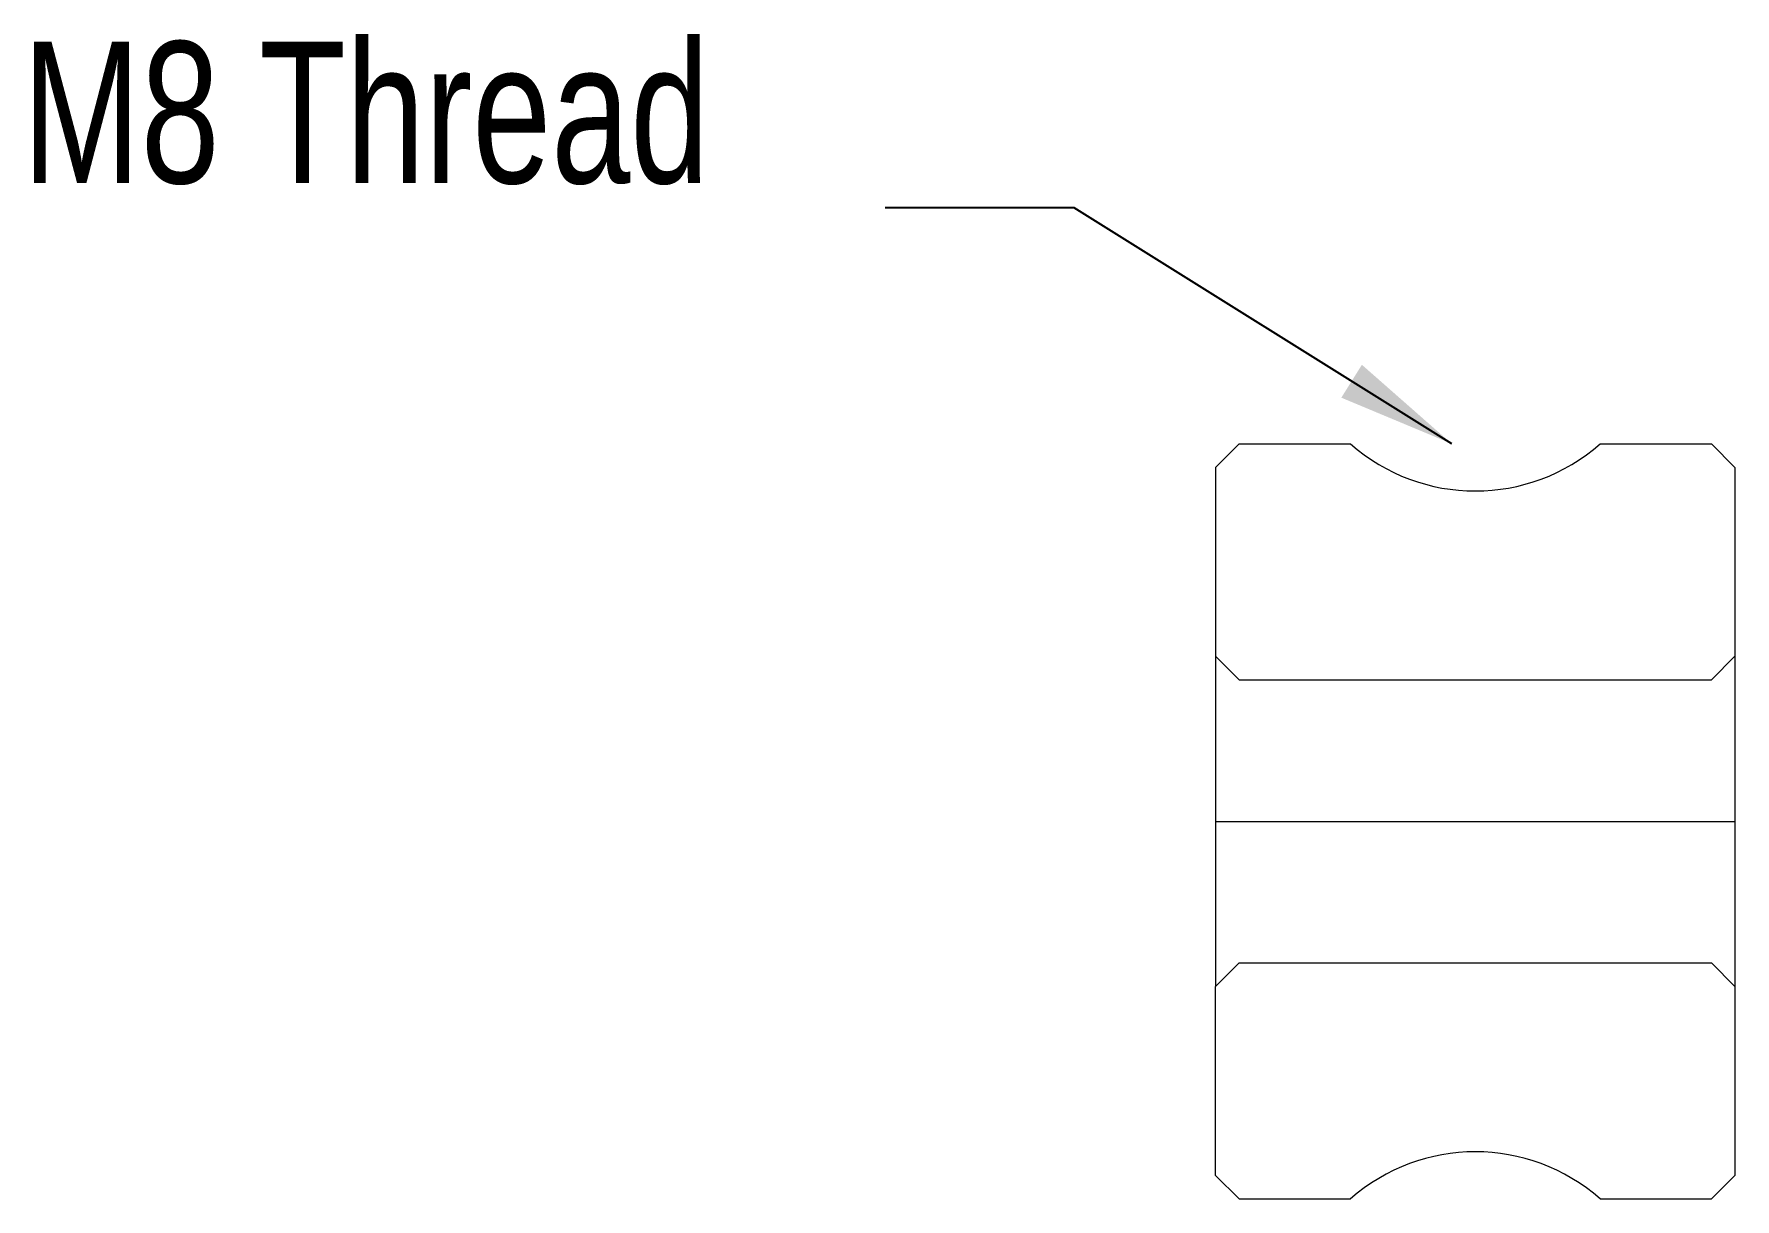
# Model space of a CAD drawing. Header units: millimetres. Extents: x -25 to 11, y 0 to 24.7.
import ezdxf

# ---------------------------------------------------------------- set-up
doc = ezdxf.new("R2010")
doc.units = ezdxf.units.MM
doc.layers.get('0').update_dxf_attribs({"linetype": 'CONTINUOUS', "lineweight": 0, "true_color": 0x000000})
doc.layers.add('Dimensions', color=7, linetype='CONTINUOUS', lineweight=0, true_color=0x000000)
doc.styles.get("Standard").update_dxf_attribs({"font": 'txt', "width": 0.75})
doc.dimstyles.get("Standard").update_dxf_attribs({"dimtxt": 2.5, "dimasz": 2.5, "dimexe": 1.25, "dimexo": 0.625, "dimtad": 1, "dimtxsty": 'Standard', "dimcen": 2.5, "dimadec": 0, "dimazin": 0, "dimtfac": 1, "dimtmove": 0, "dimatfit": 3, "dimfxl": 1, "dimarcsym": 0})

msp = doc.modelspace()

# ---------------------------------------------------------------- linework, layer by layer
for p, q in [((0, 15.5), (0.5, 16)), ((0.5, 16), (2.854, 16)), ((8.146, 16), (10.5, 16)), ((10.5, 16), (11, 15.5)), ((0, 15.5), (0, 11.5)), ((11, 15.5), (11, 11.5)), ((0, 11.5), (0.5, 11)), ((0, 11.5), (0, 4.5)), ((10.5, 11), (11, 11.5)), ((11, 11.5), (11, 4.5)), ((0.5, 11), (10.5, 11)), ((0, 8), (11, 8)), ((0, 4.5), (0.5, 5)), ((0.5, 5), (10.5, 5)), ((10.5, 5), (11, 4.5)), ((0, 0.5), (0, 4.5)), ((11, 4.5), (11, 0.5)), ((0.5, 0), (0, 0.5)), ((11, 0.5), (10.5, 0)), ((0.5, 0), (2.854, 0)), ((8.146, 0), (10.5, 0))]:
    msp.add_line(p, q)
for centre, start, end in [((5.5, 19), 228.5904, 311.4096), ((5.5, -3), 48.5904, 131.4096)]:
    msp.add_arc(centre, 4, start, end)

# ---------------------------------------------------------------- texts
at = {"layer": 'Dimensions', "insert": (-18, 23), "char_height": 3, "width": 100, "attachment_point": 5}
msp.add_mtext('M8\\~Thread', dxfattribs=at)

# ---------------------------------------------------------------- leaders
at = {"layer": 'Dimensions'}
msp.add_leader([(5, 16), (-3, 21), (-7, 21)], dimstyle='Standard', dxfattribs=at)

doc.saveas('drawing.dxf')
